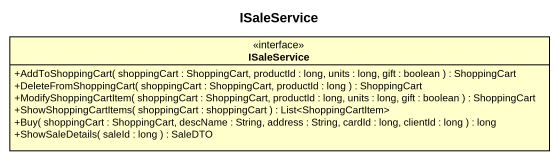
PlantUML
@startuml
title ISaleService
hide circle
hide empty members
skinparam classAttributeIconSize 0
interface ISaleService {
  +AddToShoppingCart( shoppingCart : ShoppingCart, productId : long, units : long, gift : boolean ) : ShoppingCart
  +DeleteFromShoppingCart( shoppingCart : ShoppingCart, productId : long ) : ShoppingCart
  +ModifyShoppingCartItem( shoppingCart : ShoppingCart, productId : long, units : long, gift : boolean ) : ShoppingCart
  +ShowShoppingCartItems( shoppingCart : shoppingCart ) : List<ShoppingCartItem>
  +Buy( shoppingCart : ShoppingCart, descName : String, address : String, cardId : long, clientId : long ) : long
  +ShowSaleDetails( saleId : long ) : SaleDTO
}
@enduml
